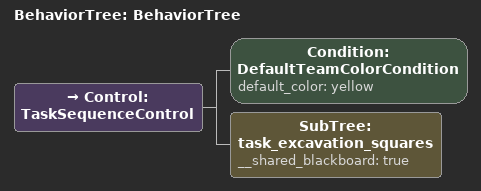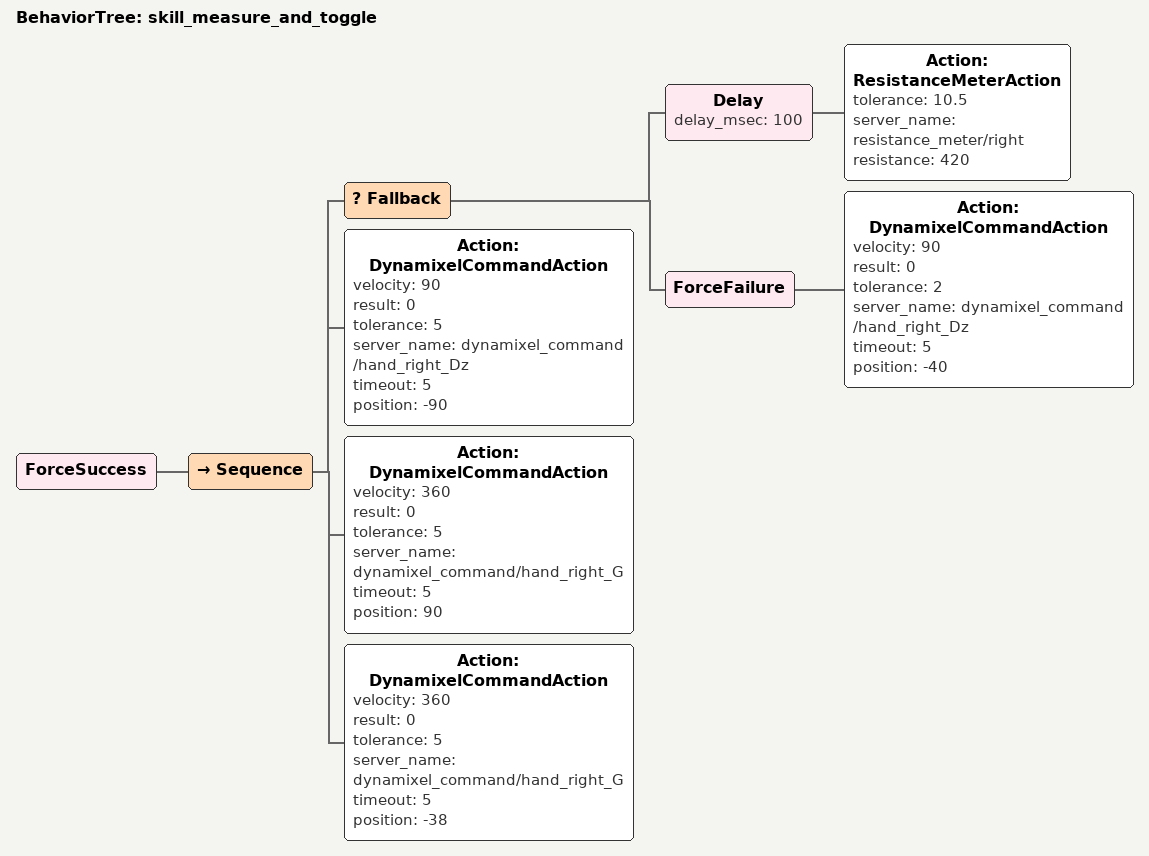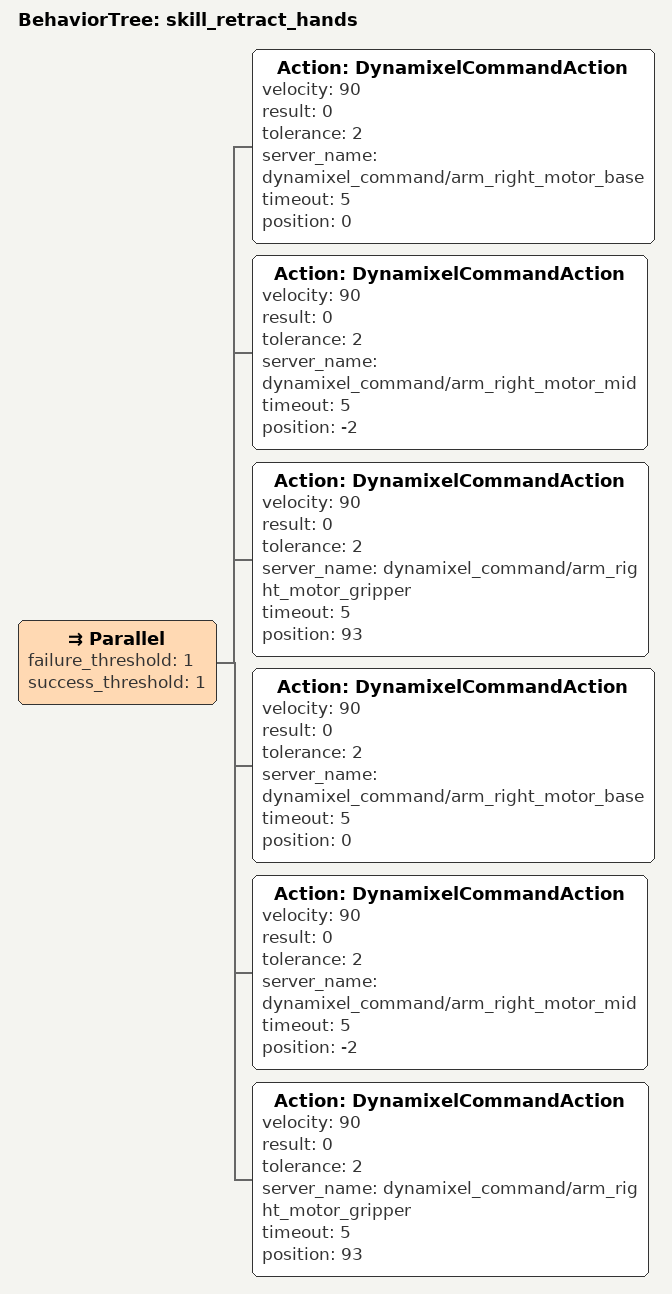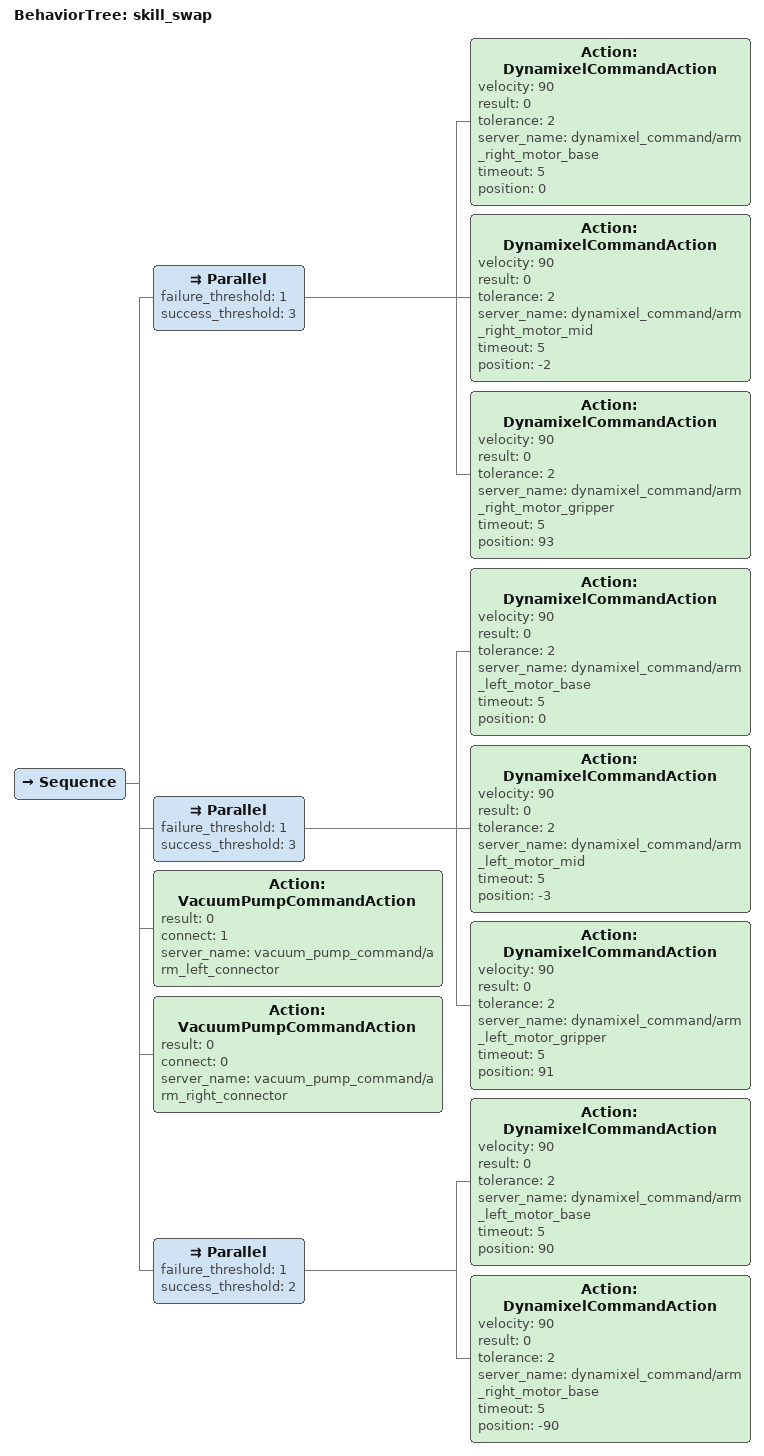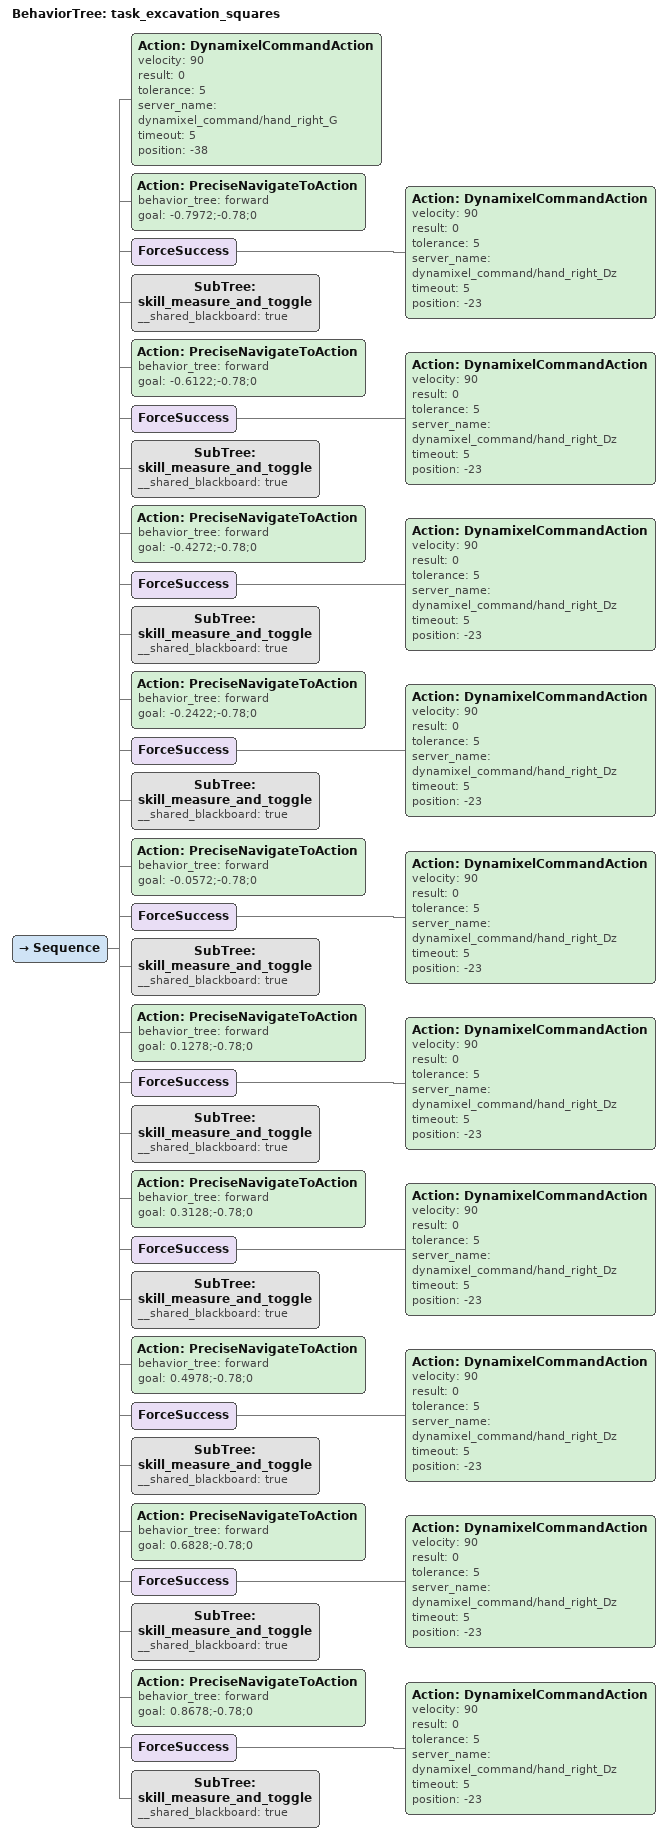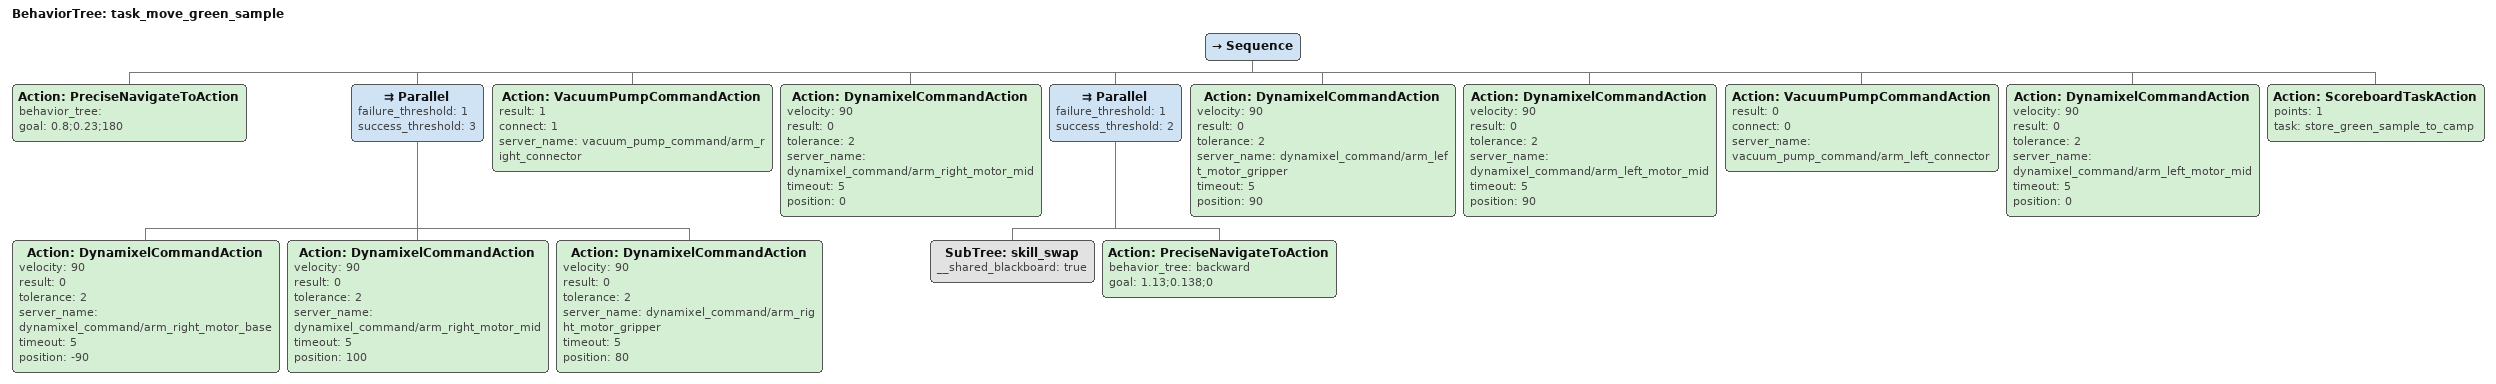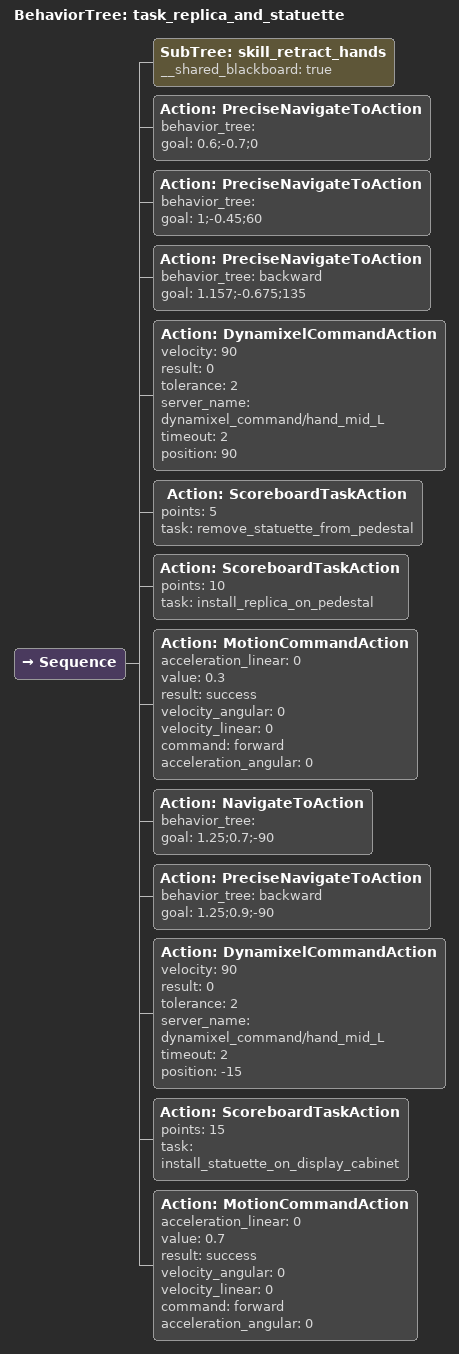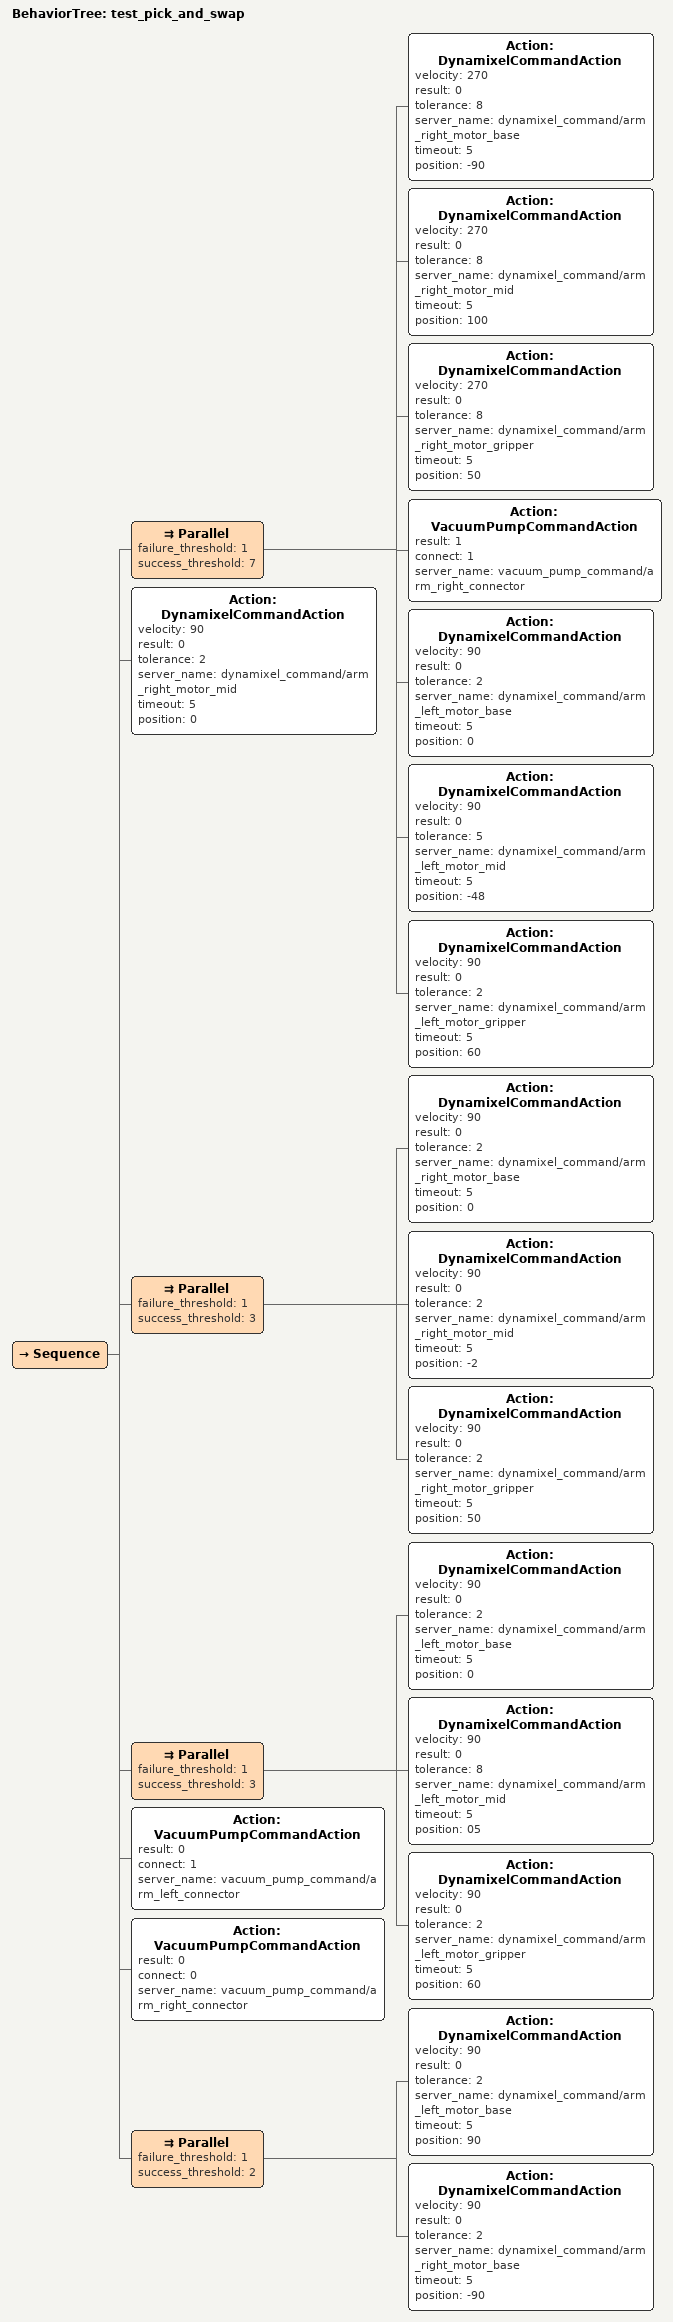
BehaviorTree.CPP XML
<root main_tree_to_execute="BehaviorTree">
    <BehaviorTree ID="BehaviorTree">
        <Control ID="TaskSequenceControl">
            <Condition ID="DefaultTeamColorCondition" default_color="yellow"/>
            <SubTree ID="task_excavation_squares" __shared_blackboard="true"/>
        </Control>
    </BehaviorTree>
    <BehaviorTree ID="skill_measure_and_toggle">
        <ForceSuccess>
            <Sequence>
                <Fallback>
                    <Delay delay_msec="100">
                        <Action ID="ResistanceMeterAction" tolerance="10.5" server_name="resistance_meter/right" resistance="420"/>
                    </Delay>
                    <ForceFailure>
                        <Action velocity="90" ID="DynamixelCommandAction" result="0" tolerance="2" server_name="dynamixel_command/hand_right_Dz" timeout="5" position="-40"/>
                    </ForceFailure>
                </Fallback>
                <Action velocity="90" ID="DynamixelCommandAction" result="0" tolerance="5" server_name="dynamixel_command/hand_right_Dz" timeout="5" position="-90"/>
                <Action velocity="360" ID="DynamixelCommandAction" result="0" tolerance="5" server_name="dynamixel_command/hand_right_G" timeout="5" position="90"/>
                <Action velocity="360" ID="DynamixelCommandAction" result="0" tolerance="5" server_name="dynamixel_command/hand_right_G" timeout="5" position="-38"/>
            </Sequence>
        </ForceSuccess>
    </BehaviorTree>
    <BehaviorTree ID="skill_retract_hands">
        <Parallel failure_threshold="1" success_threshold="1">
            <Action velocity="90" ID="DynamixelCommandAction" result="0" tolerance="2" server_name="dynamixel_command/arm_right_motor_base" timeout="5" position="0"/>
            <Action velocity="90" ID="DynamixelCommandAction" result="0" tolerance="2" server_name="dynamixel_command/arm_right_motor_mid" timeout="5" position="-2"/>
            <Action velocity="90" ID="DynamixelCommandAction" result="0" tolerance="2" server_name="dynamixel_command/arm_right_motor_gripper" timeout="5" position="93"/>
            <Action velocity="90" ID="DynamixelCommandAction" result="0" tolerance="2" server_name="dynamixel_command/arm_right_motor_base" timeout="5" position="0"/>
            <Action velocity="90" ID="DynamixelCommandAction" result="0" tolerance="2" server_name="dynamixel_command/arm_right_motor_mid" timeout="5" position="-2"/>
            <Action velocity="90" ID="DynamixelCommandAction" result="0" tolerance="2" server_name="dynamixel_command/arm_right_motor_gripper" timeout="5" position="93"/>
        </Parallel>
    </BehaviorTree>
    <BehaviorTree ID="skill_swap">
        <Sequence>
            <Parallel failure_threshold="1" success_threshold="3">
                <Action velocity="90" ID="DynamixelCommandAction" result="0" tolerance="2" server_name="dynamixel_command/arm_right_motor_base" timeout="5" position="0"/>
                <Action velocity="90" ID="DynamixelCommandAction" result="0" tolerance="2" server_name="dynamixel_command/arm_right_motor_mid" timeout="5" position="-2"/>
                <Action velocity="90" ID="DynamixelCommandAction" result="0" tolerance="2" server_name="dynamixel_command/arm_right_motor_gripper" timeout="5" position="93"/>
            </Parallel>
            <Parallel failure_threshold="1" success_threshold="3">
                <Action velocity="90" ID="DynamixelCommandAction" result="0" tolerance="2" server_name="dynamixel_command/arm_left_motor_base" timeout="5" position="0"/>
                <Action velocity="90" ID="DynamixelCommandAction" result="0" tolerance="2" server_name="dynamixel_command/arm_left_motor_mid" timeout="5" position="-3"/>
                <Action velocity="90" ID="DynamixelCommandAction" result="0" tolerance="2" server_name="dynamixel_command/arm_left_motor_gripper" timeout="5" position="91"/>
            </Parallel>
            <Action ID="VacuumPumpCommandAction" result="0" connect="1" server_name="vacuum_pump_command/arm_left_connector"/>
            <Action ID="VacuumPumpCommandAction" result="0" connect="0" server_name="vacuum_pump_command/arm_right_connector"/>
            <Parallel failure_threshold="1" success_threshold="2">
                <Action velocity="90" ID="DynamixelCommandAction" result="0" tolerance="2" server_name="dynamixel_command/arm_left_motor_base" timeout="5" position="90"/>
                <Action velocity="90" ID="DynamixelCommandAction" result="0" tolerance="2" server_name="dynamixel_command/arm_right_motor_base" timeout="5" position="-90"/>
            </Parallel>
        </Sequence>
    </BehaviorTree>
    <BehaviorTree ID="task_excavation_squares">
        <Sequence>
            <Action velocity="90" ID="DynamixelCommandAction" result="0" tolerance="5" server_name="dynamixel_command/hand_right_G" timeout="5" position="-38"/>
            <Action ID="PreciseNavigateToAction" behavior_tree="forward" goal="-0.7972;-0.78;0"/>
            <ForceSuccess>
                <Action velocity="90" ID="DynamixelCommandAction" result="0" tolerance="5" server_name="dynamixel_command/hand_right_Dz" timeout="5" position="-23"/>
            </ForceSuccess>
            <SubTree ID="skill_measure_and_toggle" __shared_blackboard="true"/>
            <Action ID="PreciseNavigateToAction" behavior_tree="forward" goal="-0.6122;-0.78;0"/>
            <ForceSuccess>
                <Action velocity="90" ID="DynamixelCommandAction" result="0" tolerance="5" server_name="dynamixel_command/hand_right_Dz" timeout="5" position="-23"/>
            </ForceSuccess>
            <SubTree ID="skill_measure_and_toggle" __shared_blackboard="true"/>
            <Action ID="PreciseNavigateToAction" behavior_tree="forward" goal="-0.4272;-0.78;0"/>
            <ForceSuccess>
                <Action velocity="90" ID="DynamixelCommandAction" result="0" tolerance="5" server_name="dynamixel_command/hand_right_Dz" timeout="5" position="-23"/>
            </ForceSuccess>
            <SubTree ID="skill_measure_and_toggle" __shared_blackboard="true"/>
            <Action ID="PreciseNavigateToAction" behavior_tree="forward" goal="-0.2422;-0.78;0"/>
            <ForceSuccess>
                <Action velocity="90" ID="DynamixelCommandAction" result="0" tolerance="5" server_name="dynamixel_command/hand_right_Dz" timeout="5" position="-23"/>
            </ForceSuccess>
            <SubTree ID="skill_measure_and_toggle" __shared_blackboard="true"/>
            <Action ID="PreciseNavigateToAction" behavior_tree="forward" goal="-0.0572;-0.78;0"/>
            <ForceSuccess>
                <Action velocity="90" ID="DynamixelCommandAction" result="0" tolerance="5" server_name="dynamixel_command/hand_right_Dz" timeout="5" position="-23"/>
            </ForceSuccess>
            <SubTree ID="skill_measure_and_toggle" __shared_blackboard="true"/>
            <Action ID="PreciseNavigateToAction" behavior_tree="forward" goal="0.1278;-0.78;0"/>
            <ForceSuccess>
                <Action velocity="90" ID="DynamixelCommandAction" result="0" tolerance="5" server_name="dynamixel_command/hand_right_Dz" timeout="5" position="-23"/>
            </ForceSuccess>
            <SubTree ID="skill_measure_and_toggle" __shared_blackboard="true"/>
            <Action ID="PreciseNavigateToAction" behavior_tree="forward" goal="0.3128;-0.78;0"/>
            <ForceSuccess>
                <Action velocity="90" ID="DynamixelCommandAction" result="0" tolerance="5" server_name="dynamixel_command/hand_right_Dz" timeout="5" position="-23"/>
            </ForceSuccess>
            <SubTree ID="skill_measure_and_toggle" __shared_blackboard="true"/>
            <Action ID="PreciseNavigateToAction" behavior_tree="forward" goal="0.4978;-0.78;0"/>
            <ForceSuccess>
                <Action velocity="90" ID="DynamixelCommandAction" result="0" tolerance="5" server_name="dynamixel_command/hand_right_Dz" timeout="5" position="-23"/>
            </ForceSuccess>
            <SubTree ID="skill_measure_and_toggle" __shared_blackboard="true"/>
            <Action ID="PreciseNavigateToAction" behavior_tree="forward" goal="0.6828;-0.78;0"/>
            <ForceSuccess>
                <Action velocity="90" ID="DynamixelCommandAction" result="0" tolerance="5" server_name="dynamixel_command/hand_right_Dz" timeout="5" position="-23"/>
            </ForceSuccess>
            <SubTree ID="skill_measure_and_toggle" __shared_blackboard="true"/>
            <Action ID="PreciseNavigateToAction" behavior_tree="forward" goal="0.8678;-0.78;0"/>
            <ForceSuccess>
                <Action velocity="90" ID="DynamixelCommandAction" result="0" tolerance="5" server_name="dynamixel_command/hand_right_Dz" timeout="5" position="-23"/>
            </ForceSuccess>
            <SubTree ID="skill_measure_and_toggle" __shared_blackboard="true"/>
        </Sequence>
    </BehaviorTree>
    <BehaviorTree ID="task_move_green_sample">
        <Sequence>
            <Action ID="PreciseNavigateToAction" behavior_tree="" goal="0.8;0.23;180"/>
            <Parallel failure_threshold="1" success_threshold="3">
                <Action velocity="90" ID="DynamixelCommandAction" result="0" tolerance="2" server_name="dynamixel_command/arm_right_motor_base" timeout="5" position="-90"/>
                <Action velocity="90" ID="DynamixelCommandAction" result="0" tolerance="2" server_name="dynamixel_command/arm_right_motor_mid" timeout="5" position="100"/>
                <Action velocity="90" ID="DynamixelCommandAction" result="0" tolerance="2" server_name="dynamixel_command/arm_right_motor_gripper" timeout="5" position="80"/>
            </Parallel>
            <Action ID="VacuumPumpCommandAction" result="1" connect="1" server_name="vacuum_pump_command/arm_right_connector"/>
            <Action velocity="90" ID="DynamixelCommandAction" result="0" tolerance="2" server_name="dynamixel_command/arm_right_motor_mid" timeout="5" position="0"/>
            <Parallel failure_threshold="1" success_threshold="2">
                <SubTree ID="skill_swap" __shared_blackboard="true"/>
                <Action ID="PreciseNavigateToAction" behavior_tree="backward" goal="1.13;0.138;0"/>
            </Parallel>
            <Action velocity="90" ID="DynamixelCommandAction" result="0" tolerance="2" server_name="dynamixel_command/arm_left_motor_gripper" timeout="5" position="90"/>
            <Action velocity="90" ID="DynamixelCommandAction" result="0" tolerance="2" server_name="dynamixel_command/arm_left_motor_mid" timeout="5" position="90"/>
            <Action ID="VacuumPumpCommandAction" result="0" connect="0" server_name="vacuum_pump_command/arm_left_connector"/>
            <Action velocity="90" ID="DynamixelCommandAction" result="0" tolerance="2" server_name="dynamixel_command/arm_left_motor_mid" timeout="5" position="0"/>
            <Action ID="ScoreboardTaskAction" points="1" task="store_green_sample_to_camp"/>
        </Sequence>
    </BehaviorTree>
    <BehaviorTree ID="task_replica_and_statuette">
        <Sequence>
            <SubTree ID="skill_retract_hands" __shared_blackboard="true"/>
            <Action ID="PreciseNavigateToAction" behavior_tree="" goal="0.6;-0.7;0"/>
            <Action ID="PreciseNavigateToAction" behavior_tree="" goal="1;-0.45;60"/>
            <Action ID="PreciseNavigateToAction" behavior_tree="backward" goal="1.157;-0.675;135"/>
            <Action velocity="90" ID="DynamixelCommandAction" result="0" tolerance="2" server_name="dynamixel_command/hand_mid_L" timeout="2" position="90"/>
            <Action ID="ScoreboardTaskAction" points="5" task="remove_statuette_from_pedestal"/>
            <Action ID="ScoreboardTaskAction" points="10" task="install_replica_on_pedestal"/>
            <Action acceleration_linear="0" value="0.3" ID="MotionCommandAction" result="success" velocity_angular="0" velocity_linear="0" command="forward" acceleration_angular="0"/>
            <Action ID="NavigateToAction" behavior_tree="" goal="1.25;0.7;-90"/>
            <Action ID="PreciseNavigateToAction" behavior_tree="backward" goal="1.25;0.9;-90"/>
            <Action velocity="90" ID="DynamixelCommandAction" result="0" tolerance="2" server_name="dynamixel_command/hand_mid_L" timeout="2" position="-15"/>
            <Action ID="ScoreboardTaskAction" points="15" task="install_statuette_on_display_cabinet"/>
            <Action acceleration_linear="0" value="0.7" ID="MotionCommandAction" result="success" velocity_angular="0" velocity_linear="0" command="forward" acceleration_angular="0"/>
        </Sequence>
    </BehaviorTree>
    <BehaviorTree ID="test_pick_and_swap">
        <Sequence>
            <Parallel failure_threshold="1" success_threshold="7">
                <Action velocity="270" ID="DynamixelCommandAction" result="0" tolerance="8" server_name="dynamixel_command/arm_right_motor_base" timeout="5" position="-90"/>
                <Action velocity="270" ID="DynamixelCommandAction" result="0" tolerance="8" server_name="dynamixel_command/arm_right_motor_mid" timeout="5" position="100"/>
                <Action velocity="270" ID="DynamixelCommandAction" result="0" tolerance="8" server_name="dynamixel_command/arm_right_motor_gripper" timeout="5" position="50"/>
                <Action ID="VacuumPumpCommandAction" result="1" connect="1" server_name="vacuum_pump_command/arm_right_connector"/>
                <Action velocity="90" ID="DynamixelCommandAction" result="0" tolerance="2" server_name="dynamixel_command/arm_left_motor_base" timeout="5" position="0"/>
                <Action velocity="90" ID="DynamixelCommandAction" result="0" tolerance="5" server_name="dynamixel_command/arm_left_motor_mid" timeout="5" position="-48"/>
                <Action velocity="90" ID="DynamixelCommandAction" result="0" tolerance="2" server_name="dynamixel_command/arm_left_motor_gripper" timeout="5" position="60"/>
            </Parallel>
            <Action velocity="90" ID="DynamixelCommandAction" result="0" tolerance="2" server_name="dynamixel_command/arm_right_motor_mid" timeout="5" position="0"/>
            <Parallel failure_threshold="1" success_threshold="3">
                <Action velocity="90" ID="DynamixelCommandAction" result="0" tolerance="2" server_name="dynamixel_command/arm_right_motor_base" timeout="5" position="0"/>
                <Action velocity="90" ID="DynamixelCommandAction" result="0" tolerance="2" server_name="dynamixel_command/arm_right_motor_mid" timeout="5" position="-2"/>
                <Action velocity="90" ID="DynamixelCommandAction" result="0" tolerance="2" server_name="dynamixel_command/arm_right_motor_gripper" timeout="5" position="50"/>
            </Parallel>
            <Parallel failure_threshold="1" success_threshold="3">
                <Action velocity="90" ID="DynamixelCommandAction" result="0" tolerance="2" server_name="dynamixel_command/arm_left_motor_base" timeout="5" position="0"/>
                <Action velocity="90" ID="DynamixelCommandAction" result="0" tolerance="8" server_name="dynamixel_command/arm_left_motor_mid" timeout="5" position="05"/>
                <Action velocity="90" ID="DynamixelCommandAction" result="0" tolerance="2" server_name="dynamixel_command/arm_left_motor_gripper" timeout="5" position="60"/>
            </Parallel>
            <Action ID="VacuumPumpCommandAction" result="0" connect="1" server_name="vacuum_pump_command/arm_left_connector"/>
            <Action ID="VacuumPumpCommandAction" result="0" connect="0" server_name="vacuum_pump_command/arm_right_connector"/>
            <Parallel failure_threshold="1" success_threshold="2">
                <Action velocity="90" ID="DynamixelCommandAction" result="0" tolerance="2" server_name="dynamixel_command/arm_left_motor_base" timeout="5" position="90"/>
                <Action velocity="90" ID="DynamixelCommandAction" result="0" tolerance="2" server_name="dynamixel_command/arm_right_motor_base" timeout="5" position="-90"/>
            </Parallel>
        </Sequence>
    </BehaviorTree>
</root>
